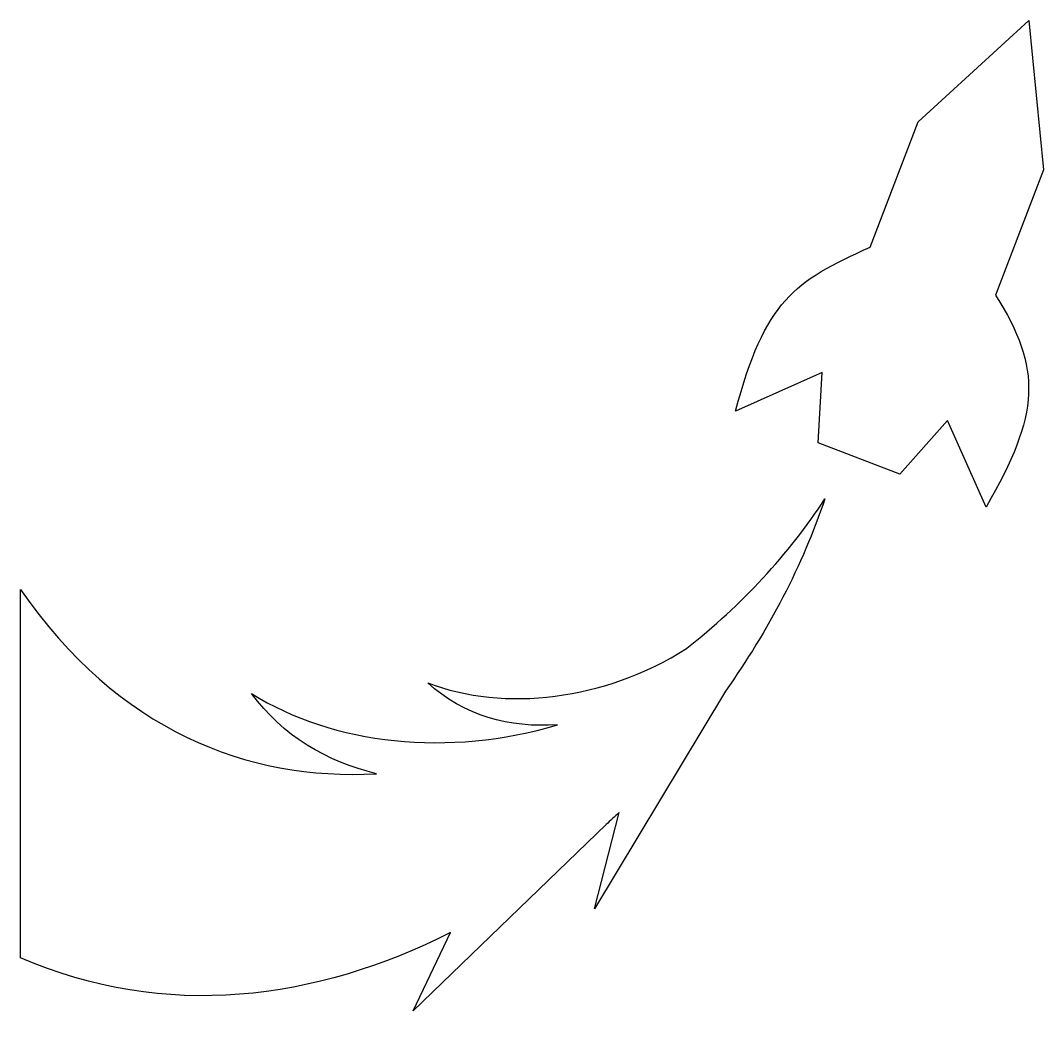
# Model space of a CAD drawing. Header units: centimetres. Extents: x -9.9 to 9.8, y -10.3 to 8.9.
import ezdxf

# ---------------------------------------------------------------- set-up
doc = ezdxf.new("R2010")
doc.units = ezdxf.units.CM
doc.header["$MEASUREMENT"] = 0
doc.layers.add('Layer 1', color=7, linetype='Continuous')

msp = doc.modelspace()

# ---------------------------------------------------------------- linework, layer by layer
at = {"layer": 'Layer 1'}
for points, knots in [([(9.53924, 8.90402), (9.53924, 8.90402), (7.40837, 6.95375), (7.40837, 6.95375), (7.40837, 6.95375), (7.40837, 6.95375), (6.48333, 4.5409), (6.48333, 4.5409), (6.48333, 4.5409), (5.02276, 3.88962), (4.46117, 3.51023), (3.89126, 1.38362), (3.89126, 1.38362), (3.89126, 1.38362), (5.55959, 2.12818), (5.55959, 2.12818), (5.55959, 2.12818), (5.55959, 2.12818), (5.48053, 0.7748), (5.48053, 0.7748), (5.48053, 0.7748), (5.48053, 0.7748), (7.05517, 0.16994), (7.05517, 0.16994), (7.05517, 0.16994), (7.05517, 0.16994), (7.97232, 1.20306), (7.97232, 1.20306), (7.97232, 1.20306), (7.97232, 1.20306), (8.71553, -0.4651), (8.71553, -0.4651), (8.71553, -0.4651), (9.74949, 1.32565), (9.79769, 2.2016), (8.89609, 3.61592), (8.89609, 3.61592), (8.89609, 3.61592), (9.82109, 6.02877), (9.82109, 6.02877), (9.82109, 6.02877), (9.82109, 6.02877), (9.53911, 8.90404), (9.53911, 8.90404), (9.53911, 8.90404), (9.53911, 8.90404), (9.53924, 8.90402), (9.53924, 8.90402)], [0, 0, 0, 0, 0.07692308, 0.07692308, 0.07692308, 0.07692308, 0.15384615, 0.15384615, 0.15384615, 0.15384615, 0.23076923, 0.23076923, 0.23076923, 0.23076923, 0.30769231, 0.30769231, 0.30769231, 0.30769231, 0.38461538, 0.38461538, 0.38461538, 0.38461538, 0.46153846, 0.46153846, 0.46153846, 0.46153846, 0.53846154, 0.53846154, 0.53846154, 0.53846154, 0.61538462, 0.61538462, 0.61538462, 0.61538462, 0.69230769, 0.69230769, 0.69230769, 0.69230769, 0.76923077, 0.76923077, 0.76923077, 0.76923077, 0.84615385, 0.84615385, 0.84615385, 0.84615385, 1, 1, 1, 1]), ([(5.61226, -0.30445), (4.92366, -1.3654), (4.00916, -2.35255), (2.95302, -3.18102), (2.95302, -3.18102), (2.95209, -3.18178), (2.95142, -3.18292), (2.95049, -3.18368), (2.95049, -3.18368), (1.37754, -4.18277), (-0.56084, -4.41237), (-2.02934, -3.84521), (-2.02934, -3.84521), (-1.3447, -4.48009), (-0.44235, -4.7183), (0.46515, -4.65298), (0.46515, -4.65298), (-1.61837, -5.28019), (-3.84948, -5.03747), (-5.42251, -4.05082), (-5.42251, -4.05082), (-4.82617, -4.8661), (-3.96801, -5.3673), (-3.0202, -5.59383), (-3.0202, -5.59383), (-5.50516, -5.73417), (-7.99155, -4.75924), (-9.86996, -2.05172), (-9.86996, -2.05172), (-9.86996, -2.05172), (-9.86988, -9.1372), (-9.86988, -9.1372), (-9.86988, -9.1372), (-7.09059, -10.34531), (-4.17096, -9.96454), (-1.59577, -8.64974), (-1.59577, -8.64974), (-1.59577, -8.64974), (-2.31136, -10.15851), (-2.31136, -10.15851), (-2.31136, -10.15851), (-2.31136, -10.15851), (1.40473, -6.57297), (1.40473, -6.57297), (1.40473, -6.57297), (1.40473, -6.57297), (1.40082, -6.57297), (1.40082, -6.57297), (1.40082, -6.57297), (1.48516, -6.49724), (1.56835, -6.42117), (1.65113, -6.34366), (1.65113, -6.34366), (1.65113, -6.34366), (1.17548, -8.19639), (1.17548, -8.19639), (1.17548, -8.19639), (1.17548, -8.19639), (3.69763, -4.00329), (3.69763, -4.00329), (3.69763, -4.00329), (4.52699, -2.84114), (5.18418, -1.58352), (5.61231, -0.3044), (5.61231, -0.3044), (5.61231, -0.3044), (5.61226, -0.30445), (5.61226, -0.30445)], [0, 0, 0, 0, 0.05555556, 0.05555556, 0.05555556, 0.05555556, 0.11111111, 0.11111111, 0.11111111, 0.11111111, 0.16666667, 0.16666667, 0.16666667, 0.16666667, 0.22222222, 0.22222222, 0.22222222, 0.22222222, 0.27777778, 0.27777778, 0.27777778, 0.27777778, 0.33333333, 0.33333333, 0.33333333, 0.33333333, 0.38888889, 0.38888889, 0.38888889, 0.38888889, 0.44444444, 0.44444444, 0.44444444, 0.44444444, 0.5, 0.5, 0.5, 0.5, 0.55555556, 0.55555556, 0.55555556, 0.55555556, 0.61111111, 0.61111111, 0.61111111, 0.61111111, 0.66666667, 0.66666667, 0.66666667, 0.66666667, 0.72222222, 0.72222222, 0.72222222, 0.72222222, 0.77777778, 0.77777778, 0.77777778, 0.77777778, 0.83333333, 0.83333333, 0.83333333, 0.83333333, 0.88888889, 0.88888889, 0.88888889, 0.88888889, 1, 1, 1, 1])]:
    msp.add_open_spline(points, degree=3, knots=knots, dxfattribs=at)

doc.saveas('drawing.dxf')
